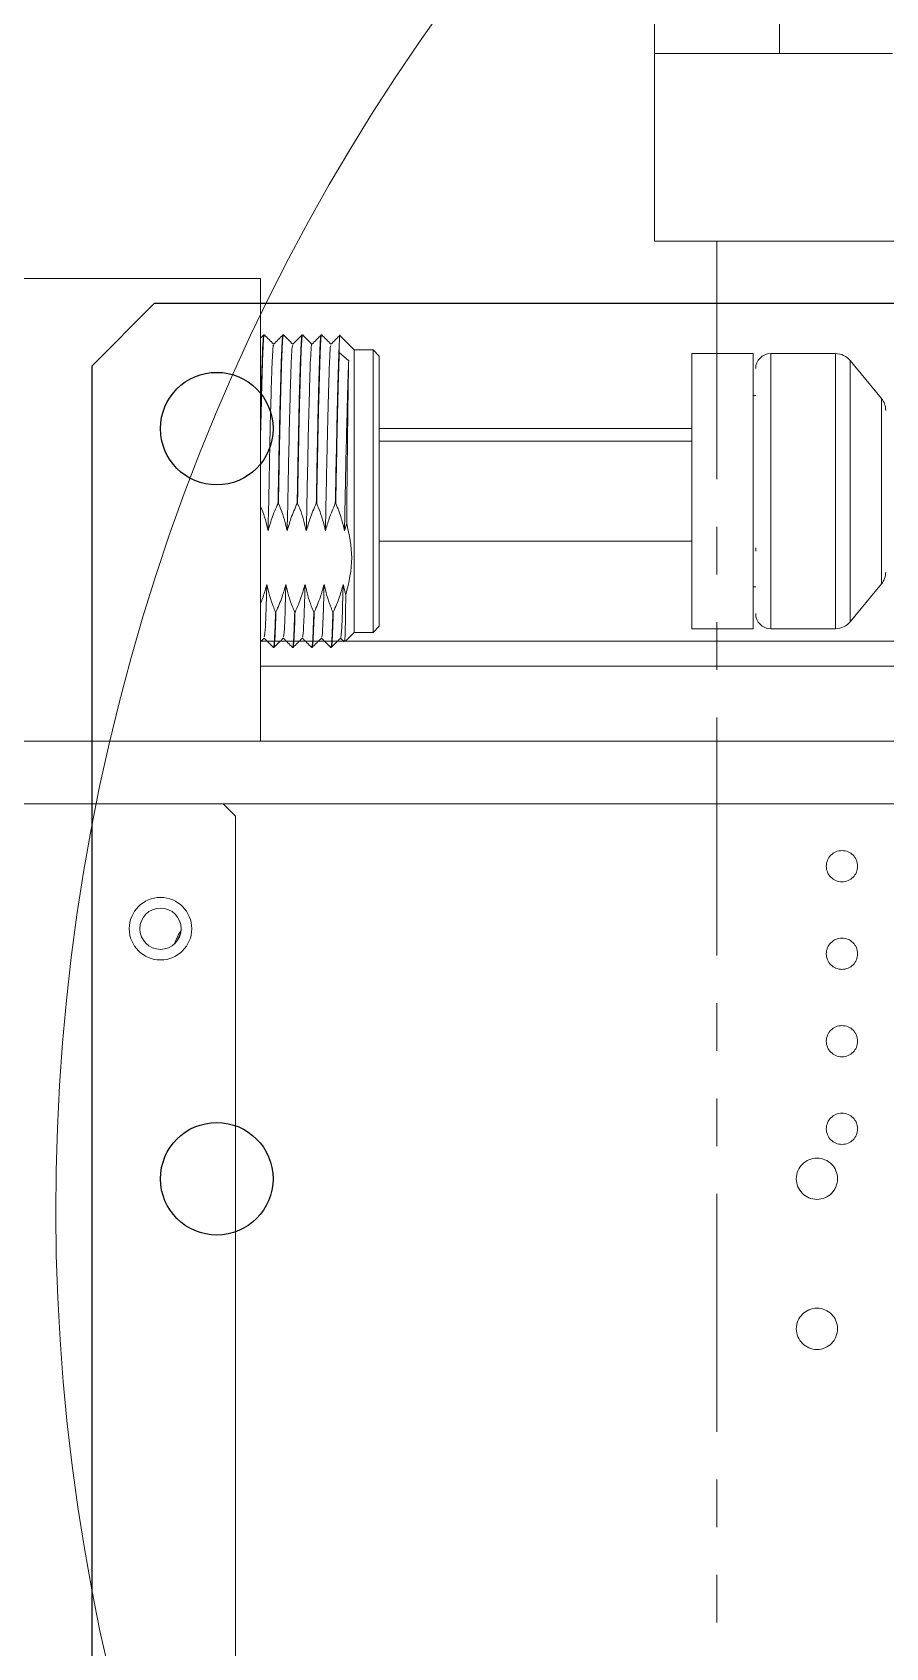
# Model space of a CAD drawing. Extents: x 500 to 100500, y -14500 to 21140.
# Drawn here: x 6341.7 to 6410, y -2270.2 to -2141 of the extents above; entities that cross this region are included whole.
import ezdxf

# ---------------------------------------------------------------- set-up
doc = ezdxf.new("R2010")
doc.units = 0
doc.linetypes.add('PHANTOM', pattern=[12.7, 6.35, -1.27, 1.27, -1.27, 1.27, -1.27])
doc.linetypes.add('SLD-Solid', pattern=[0])
doc.layers.get('0').update_dxf_attribs({"linetype": 'CONTINUOUS'})
doc.layers.add('D', color=7, linetype='CONTINUOUS')
doc.layers.add('MODEL', color=7, linetype='SLD-Solid', lineweight=15)

# ---------------------------------------------------------------- blocks, each defined once
blk = doc.blocks.new('KZXCVASDF123')
at = {"color": 7, "linetype": 'Continuous', "lineweight": 18}
for p, q in [((-58711.07, -66280.67, 21.36), (-58761.07, -66280.67, 21.36)), ((-58711.07, -66280.67, 21.36), (-58711.07, -66317.67, 21.36)), ((-58710.81, -66285.18, 21.36), (-58711.07, -66285.44, 21.36)), ((-58710.77, -66285.17, 21.36), (-58710.8, -66285.17, 21.36)), ((-58709.24, -66285.17, 21.36), (-58709.27, -66285.17, 21.36)), ((-58707.71, -66285.17, 21.36), (-58707.74, -66285.17, 21.36)), ((-58706.18, -66285.17, 21.36), (-58706.22, -66285.17, 21.36)), ((-58704.77, -66285.86, 21.36), (-58704.77, -66286.59, 21.36)), ((-58703.57, -66286.37, 21.36), (-58704.72, -66285.23, 21.36)), ((-58702.07, -66286.37, 21.36), (-58703.57, -66286.37, 21.36)), ((-58703.57, -66302.9, 21.36), (-58703.57, -66286.37, 21.36)), ((-58701.57, -66286.87, 21.36), (-58702.07, -66286.37, 21.36)), ((-58702.07, -66302.9, 21.36), (-58702.07, -66286.37, 21.36)), ((-58704.02, -66287.25, 21.36), (-58704.77, -66286.59, 21.36)), ((-58701.57, -66302.67, 21.36), (-58701.57, -66286.87, 21.36)), ((-58671.67, -66286.67, 21.36), (-58676.57, -66286.67, 21.36)), ((-58676.57, -66286.67, 21.36), (-58676.57, -66302.76, 21.36)), ((-58671.67, -66302.76, 21.36), (-58671.67, -66286.67, 21.36)), ((-58665.08, -66286.67, 21.36), (-58670.27, -66286.67, 21.36)), ((-58670.27, -66302.76, 21.36), (-58670.27, -66286.67, 21.36)), ((-58665.08, -66302.76, 21.36), (-58665.08, -66286.67, 21.36)), ((-58661.41, -66290.26, 21.36), (-58663.92, -66287.22, 21.36)), ((-58663.92, -66302.51, 21.36), (-58663.92, -66287.22, 21.36)), ((-58671.47, -66290.02, 21.36), (-58671.67, -66290.02, 21.36)), ((-58661.41, -66301.1, 21.36), (-58661.41, -66290.26, 21.36)), ((-58701.57, -66292.67, 21.36), (-58676.57, -66292.67, 21.36)), ((-58676.57, -66293.67, 21.36), (-58701.57, -66293.67, 21.36)), ((-58709.64, -66298.65, 21.36), (-58709.67, -66298.65, 21.36)), ((-58708.11, -66298.65, 21.36), (-58708.14, -66298.65, 21.36)), ((-58706.58, -66298.65, 21.36), (-58706.61, -66298.65, 21.36)), ((-58705.05, -66298.65, 21.36), (-58705.09, -66298.65, 21.36)), ((-58704.18, -66300.24, 21.36), (-58704.35, -66300.84, 21.36)), ((-58701.57, -66301.67, 21.36), (-58676.57, -66301.67, 21.36)), ((-58661.41, -66305.09, 21.36), (-58661.41, -66301.1, 21.36)), ((-58703.57, -66308.97, 21.36), (-58703.57, -66302.9, 21.36)), ((-58702.07, -66308.97, 21.36), (-58702.07, -66302.9, 21.36)), ((-58701.57, -66308.47, 21.36), (-58701.57, -66302.67, 21.36)), ((-58676.57, -66302.76, 21.36), (-58676.57, -66308.67, 21.36)), ((-58671.67, -66308.67, 21.36), (-58671.67, -66302.76, 21.36)), ((-58671.47, -66302.21, 21.36), (-58671.47, -66302.47, 21.36)), ((-58670.27, -66308.67, 21.36), (-58670.27, -66302.76, 21.36)), ((-58665.08, -66308.67, 21.36), (-58665.08, -66302.76, 21.36)), ((-58663.92, -66308.13, 21.36), (-58663.92, -66302.51, 21.36)), ((-58704.25, -66305.97, 21.36), (-58704.46, -66305.14, 21.36)), ((-58671.67, -66305.32, 21.36), (-58671.47, -66305.32, 21.36)), ((-58663.92, -66308.13, 21.36), (-58661.41, -66305.09, 21.36)), ((-58709.87, -66307.34, 21.36), (-58709.84, -66307.34, 21.36)), ((-58708.34, -66307.34, 21.36), (-58708.31, -66307.34, 21.36)), ((-58706.81, -66307.34, 21.36), (-58706.78, -66307.34, 21.36)), ((-58705.29, -66307.34, 21.36), (-58705.25, -66307.34, 21.36)), ((-58711.07, -66309.72, 21.36), (-58710.78, -66309.42, 21.36)), ((-58704.3, -66309.7, 21.36), (-58703.57, -66308.97, 21.36)), ((-58703.57, -66308.97, 21.36), (-58702.07, -66308.97, 21.36)), ((-58702.07, -66308.97, 21.36), (-58701.57, -66308.47, 21.36)), ((-58676.57, -66308.67, 21.36), (-58671.67, -66308.67, 21.36)), ((-58670.27, -66308.67, 21.36), (-58665.08, -66308.67, 21.36)), ((-58559.85, -66309.67, 21.36), (-58711.07, -66309.67, 21.36)), ((-58710.54, -66309.67, 21.36), (-58711.03, -66309.67, 21.36)), ((-58710.04, -66310.17, 21.36), (-58710, -66310.17, 21.36)), ((-58709.01, -66309.67, 21.36), (-58709.5, -66309.67, 21.36)), ((-58708.51, -66310.17, 21.36), (-58708.47, -66310.17, 21.36)), ((-58707.48, -66309.67, 21.36), (-58707.97, -66309.67, 21.36)), ((-58706.98, -66310.17, 21.36), (-58706.95, -66310.17, 21.36)), ((-58705.95, -66309.67, 21.36), (-58706.44, -66309.67, 21.36)), ((-58705.45, -66310.17, 21.36), (-58705.42, -66310.17, 21.36)), ((-58704.35, -66309.67, 21.36), (-58704.91, -66309.67, 21.36)), ((-58711.07, -66311.67, 21.36), (-58562.35, -66311.67, 21.36)), ((-57909.57, -66317.67, 21.36), (-58734.07, -66317.67, 21.36)), ((-58744.07, -66322.67, 21.36), (-58714.07, -66322.67, 21.36)), ((-58714.07, -66322.67, 21.36), (-57909.57, -66322.67, 21.36)), ((-58713.07, -66323.67, 21.36), (-58714.07, -66322.67, 21.36)), ((-58713.07, -66461.67, 21.36), (-58713.07, -66323.67, 21.36))]:
    blk.add_line(p, q, dxfattribs=at)
at = {"color": 7, "linetype": 'Continuous', "lineweight": 18, "elevation": 21.36, "flags": 128}
for points in [[(-58717.43, -66332.82), (-58717.62, -66333.12), (-58717.97, -66333.9)], [(-58717.47, -66333.06), (-58717.53, -66333.17), (-58717.8, -66333.73)]]:
    blk.add_lwpolyline(points, dxfattribs=at)
at = {"color": 7, "linetype": 'Continuous', "lineweight": 18}
for radius in [2.5, 1.65]:
    blk.add_circle((-58719.07, -66332.67, 21.36), radius, dxfattribs=at)
for centre, radius, start, end in [((-58670.27, -66287.87, 21.36), 1.2, 90, 180), ((-58665.08, -66288.17, 21.36), 1.5, 39.5226, 90), ((-58662.57, -66291.21, 21.36), 1.5, 0, 39.5226), ((-58662.57, -66304.14, 21.36), 1.5, 320.4774, 0), ((-58670.27, -66307.47, 21.36), 1.2, 180, 270), ((-58665.08, -66307.17, 21.36), 1.5, 270, 320.4774)]:
    blk.add_arc(centre, radius, start, end, dxfattribs=at)
for points, knots in [([(-58710.77, -66285.18, 21.36), (-58710.77, -66285.18, 21.36), (-58710.79, -66285.12, 21.36), (-58710.81, -66285.32, 21.36), (-58710.85, -66285.83, 21.36), (-58710.89, -66286.7, 21.36), (-58710.93, -66287.89, 21.36), (-58710.97, -66289.34, 21.36), (-58711.01, -66291.05, 21.36), (-58711.05, -66292.5, 21.36), (-58711.07, -66293.41, 21.36), (-58711.07, -66293.63, 21.36)], [0, 0, 0, 0, 0.000419, 0.138369, 0.272438, 0.410395, 0.544456, 0.682404, 0.816464, 0.954412, 1, 1, 1, 1]), ([(-58711.07, -66292.07, 21.36), (-58711.06, -66291.54, 21.36), (-58711.03, -66290.38, 21.36), (-58710.99, -66288.85, 21.36), (-58710.95, -66287.46, 21.36), (-58710.91, -66286.38, 21.36), (-58710.87, -66285.63, 21.36), (-58710.84, -66285.23, 21.36), (-58710.81, -66285.22, 21.36), (-58710.81, -66285.22, 21.36)], [0, 0, 0, 0, 0.13303, 0.29059, 0.443717, 0.601285, 0.754403, 0.91196, 1, 1, 1, 1]), ([(-58710.02, -66285.92, 21.36), (-58710.14, -66285.8, 21.36), (-58710.39, -66285.55, 21.36), (-58710.64, -66285.3, 21.36), (-58710.76, -66285.18, 21.36)], [0, 0, 0, 0, 0.496262, 1, 1, 1, 1]), ([(-58710.47, -66300.84, 21.36), (-58710.44, -66299.65, 21.36), (-58710.39, -66297.2, 21.36), (-58710.32, -66293.39, 21.36), (-58710.24, -66290.26, 21.36), (-58710.17, -66288.03, 21.36), (-58710.11, -66286.66, 21.36), (-58710.06, -66285.96, 21.36), (-58710.03, -66286, 21.36), (-58710.02, -66286.02, 21.36)], [0, 0, 0, 0, 0.16885, 0.348009, 0.533264, 0.670373, 0.802646, 0.938992, 1, 1, 1, 1]), ([(-58709.28, -66285.18, 21.36), (-58709.4, -66285.3, 21.36), (-58709.65, -66285.55, 21.36), (-58709.9, -66285.8, 21.36), (-58710.02, -66285.92, 21.36)], [0, 0, 0, 0, 0.5, 1, 1, 1, 1]), ([(-58709.67, -66298.65, 21.36), (-58709.66, -66297.88, 21.36), (-58709.63, -66296.42, 21.36), (-58709.59, -66294.27, 21.36), (-58709.55, -66292.3, 21.36), (-58709.5, -66290.46, 21.36), (-58709.46, -66288.84, 21.36), (-58709.42, -66287.47, 21.36), (-58709.38, -66286.38, 21.36), (-58709.34, -66285.63, 21.36), (-58709.31, -66285.23, 21.36), (-58709.28, -66285.22, 21.36), (-58709.28, -66285.22, 21.36)], [0, 0, 0, 0, 0.113076, 0.215124, 0.320132, 0.422183, 0.527193, 0.62925, 0.734265, 0.836315, 0.941323, 1, 1, 1, 1]), ([(-58709.23, -66285.2, 21.36), (-58709.23, -66285.19, 21.36), (-58709.25, -66285.12, 21.36), (-58709.28, -66285.32, 21.36), (-58709.32, -66285.83, 21.36), (-58709.36, -66286.7, 21.36), (-58709.4, -66287.88, 21.36), (-58709.44, -66289.34, 21.36), (-58709.48, -66291.04, 21.36), (-58709.53, -66292.92, 21.36), (-58709.57, -66294.95, 21.36), (-58709.6, -66296.87, 21.36), (-58709.63, -66298.12, 21.36), (-58709.64, -66298.65, 21.36)], [0, 0, 0, 0, 0.0126993, 0.1152061, 0.2148288, 0.3173411, 0.4169578, 0.5194629, 0.6190794, 0.7215851, 0.8212081, 0.9237208, 1, 1, 1, 1]), ([(-58708.49, -66285.92, 21.36), (-58708.61, -66285.8, 21.36), (-58708.86, -66285.55, 21.36), (-58709.11, -66285.3, 21.36), (-58709.23, -66285.18, 21.36)], [0, 0, 0, 0, 0.496262, 1, 1, 1, 1]), ([(-58708.94, -66300.84, 21.36), (-58708.91, -66299.59, 21.36), (-58708.86, -66297.08, 21.36), (-58708.79, -66293.56, 21.36), (-58708.72, -66290.7, 21.36), (-58708.66, -66288.54, 21.36), (-58708.6, -66286.99, 21.36), (-58708.55, -66286.07, 21.36), (-58708.51, -66286.02, 21.36), (-58708.5, -66286, 21.36)], [0, 0, 0, 0, 0.1770443, 0.3545744, 0.4937701, 0.6318949, 0.7649332, 0.8996132, 1, 1, 1, 1]), ([(-58707.75, -66285.18, 21.36), (-58707.87, -66285.3, 21.36), (-58708.12, -66285.55, 21.36), (-58708.37, -66285.8, 21.36), (-58708.5, -66285.92, 21.36)], [0, 0, 0, 0, 0.5, 1, 1, 1, 1]), ([(-58708.14, -66298.65, 21.36), (-58708.13, -66297.88, 21.36), (-58708.1, -66296.42, 21.36), (-58708.06, -66294.27, 21.36), (-58708.02, -66292.3, 21.36), (-58707.98, -66290.46, 21.36), (-58707.93, -66288.84, 21.36), (-58707.89, -66287.47, 21.36), (-58707.85, -66286.38, 21.36), (-58707.81, -66285.63, 21.36), (-58707.78, -66285.22, 21.36), (-58707.75, -66285.21, 21.36), (-58707.74, -66285.21, 21.36)], [0, 0, 0, 0, 0.111769, 0.212638, 0.316433, 0.417304, 0.521101, 0.621977, 0.725779, 0.82665, 0.930444, 1, 1, 1, 1]), ([(-58707.71, -66285.18, 21.36), (-58707.71, -66285.18, 21.36), (-58707.72, -66285.12, 21.36), (-58707.75, -66285.32, 21.36), (-58707.79, -66285.83, 21.36), (-58707.83, -66286.7, 21.36), (-58707.87, -66287.88, 21.36), (-58707.91, -66289.34, 21.36), (-58707.96, -66291.04, 21.36), (-58708, -66292.92, 21.36), (-58708.04, -66294.95, 21.36), (-58708.08, -66296.87, 21.36), (-58708.1, -66298.12, 21.36), (-58708.11, -66298.65, 21.36)], [0, 0, 0, 0, 0.000315, 0.104108, 0.20498, 0.308778, 0.409644, 0.513435, 0.614301, 0.718093, 0.818965, 0.922764, 1, 1, 1, 1]), ([(-58706.96, -66285.92, 21.36), (-58707.09, -66285.8, 21.36), (-58707.33, -66285.55, 21.36), (-58707.58, -66285.3, 21.36), (-58707.7, -66285.18, 21.36)], [0, 0, 0, 0, 0.496262, 1, 1, 1, 1]), ([(-58707.41, -66300.84, 21.36), (-58707.4, -66300.51, 21.36), (-58707.37, -66299.25, 21.36), (-58707.33, -66296.97, 21.36), (-58707.27, -66294.1, 21.36), (-58707.21, -66291.4, 21.36), (-58707.14, -66289.1, 21.36), (-58707.09, -66287.34, 21.36), (-58707.03, -66286.29, 21.36), (-58706.99, -66285.82, 21.36), (-58706.97, -66285.93, 21.36), (-58706.97, -66285.93, 21.36)], [0, 0, 0, 0, 0.048572, 0.181944, 0.316149, 0.454804, 0.593642, 0.72836, 0.861302, 0.999348, 1, 1, 1, 1]), ([(-58706.22, -66285.18, 21.36), (-58706.34, -66285.3, 21.36), (-58706.59, -66285.55, 21.36), (-58706.84, -66285.8, 21.36), (-58706.97, -66285.92, 21.36)], [0, 0, 0, 0, 0.49998, 1, 1, 1, 1]), ([(-58706.61, -66298.65, 21.36), (-58706.6, -66297.88, 21.36), (-58706.57, -66296.42, 21.36), (-58706.53, -66294.27, 21.36), (-58706.49, -66292.3, 21.36), (-58706.45, -66290.46, 21.36), (-58706.41, -66288.84, 21.36), (-58706.36, -66287.47, 21.36), (-58706.33, -66286.38, 21.36), (-58706.29, -66285.63, 21.36), (-58706.25, -66285.22, 21.36), (-58706.23, -66285.21, 21.36), (-58706.22, -66285.21, 21.36)], [0, 0, 0, 0, 0.111769, 0.212638, 0.316433, 0.417304, 0.521101, 0.621977, 0.725779, 0.82665, 0.930444, 1, 1, 1, 1]), ([(-58706.18, -66285.18, 21.36), (-58706.18, -66285.18, 21.36), (-58706.19, -66285.12, 21.36), (-58706.23, -66285.32, 21.36), (-58706.27, -66285.83, 21.36), (-58706.3, -66286.7, 21.36), (-58706.34, -66287.88, 21.36), (-58706.38, -66289.34, 21.36), (-58706.43, -66291.04, 21.36), (-58706.47, -66292.92, 21.36), (-58706.51, -66294.95, 21.36), (-58706.55, -66296.87, 21.36), (-58706.57, -66298.12, 21.36), (-58706.58, -66298.65, 21.36)], [0, 0, 0, 0, 0.000315, 0.104108, 0.20498, 0.308778, 0.409644, 0.513435, 0.614301, 0.718093, 0.818965, 0.922764, 1, 1, 1, 1]), ([(-58705.43, -66285.92, 21.36), (-58705.56, -66285.8, 21.36), (-58705.8, -66285.55, 21.36), (-58706.05, -66285.3, 21.36), (-58706.18, -66285.18, 21.36)], [0, 0, 0, 0, 0.496242, 1, 1, 1, 1]), ([(-58705.88, -66300.84, 21.36), (-58705.86, -66299.86, 21.36), (-58705.82, -66297.91, 21.36), (-58705.76, -66294.8, 21.36), (-58705.69, -66291.8, 21.36), (-58705.62, -66289.15, 21.36), (-58705.55, -66287.22, 21.36), (-58705.5, -66286.1, 21.36), (-58705.46, -66286.04, 21.36), (-58705.44, -66286.02, 21.36)], [0, 0, 0, 0, 0.140095, 0.277302, 0.432438, 0.588686, 0.739925, 0.890374, 1, 1, 1, 1]), ([(-58704.69, -66285.18, 21.36), (-58704.82, -66285.3, 21.36), (-58705.07, -66285.55, 21.36), (-58705.31, -66285.8, 21.36), (-58705.44, -66285.92, 21.36)], [0, 0, 0, 0, 0.5, 1, 1, 1, 1]), ([(-58705.09, -66298.65, 21.36), (-58705.07, -66297.88, 21.36), (-58705.05, -66296.42, 21.36), (-58705, -66294.27, 21.36), (-58704.96, -66292.3, 21.36), (-58704.92, -66290.46, 21.36), (-58704.88, -66288.84, 21.36), (-58704.83, -66287.47, 21.36), (-58704.8, -66286.48, 21.36), (-58704.78, -66286.04, 21.36), (-58704.77, -66285.86, 21.36)], [0, 0, 0, 0, 0.140068, 0.266476, 0.396549, 0.52296, 0.653037, 0.779455, 0.909538, 1, 1, 1, 1]), ([(-58704.77, -66285.86, 21.36), (-58704.76, -66285.65, 21.36), (-58704.75, -66285.28, 21.36), (-58704.74, -66285.26, 21.36), (-58704.73, -66285.25, 21.36)], [0, 0, 0, 0, 0.587788, 1, 1, 1, 1]), ([(-58705.05, -66298.65, 21.36), (-58705.04, -66297.88, 21.36), (-58705.01, -66296.42, 21.36), (-58704.97, -66294.27, 21.36), (-58704.93, -66292.3, 21.36), (-58704.89, -66290.47, 21.36), (-58704.83, -66288.37, 21.36), (-58704.79, -66287.29, 21.36), (-58704.77, -66286.59, 21.36)], [0, 0, 0, 0, 0.157875, 0.300354, 0.446964, 0.589446, 0.73606, 1, 1, 1, 1]), ([(-58704.02, -66287.25, 21.36), (-58704.04, -66287.68, 21.36), (-58704.07, -66288.53, 21.36), (-58704.13, -66290.66, 21.36), (-58704.21, -66293.58, 21.36), (-58704.28, -66297.25, 21.36), (-58704.33, -66299.64, 21.36), (-58704.35, -66300.84, 21.36)], [0, 0, 0, 0, 0.153254, 0.311725, 0.546241, 0.772862, 1, 1, 1, 1]), ([(-58704.02, -66287.25, 21.36), (-58704.03, -66287.64, 21.36), (-58704.05, -66288.7, 21.36), (-58704.09, -66291.33, 21.36), (-58704.13, -66295.03, 21.36), (-58704.16, -66298.15, 21.36), (-58704.18, -66299.85, 21.36), (-58704.18, -66300.24, 21.36)], [0, 0, 0, 0, 0.1493906, 0.4068614, 0.6643328, 0.9217855, 1, 1, 1, 1]), ([(-58711.07, -66298.89, 21.36), (-58711.04, -66298.97, 21.36), (-58710.89, -66299.32, 21.36), (-58710.67, -66299.97, 21.36), (-58710.53, -66300.55, 21.36), (-58710.47, -66300.84, 21.36)], [0, 0, 0, 0, 0.125789, 0.56185, 1, 1, 1, 1]), ([(-58710.47, -66300.84, 21.36), (-58710.37, -66300.51, 21.36), (-58710.22, -66299.98, 21.36), (-58709.94, -66299.25, 21.36), (-58709.76, -66298.85, 21.36), (-58709.67, -66298.65, 21.36)], [0, 0, 0, 0, 0.440718, 0.720095, 1, 1, 1, 1]), ([(-58709.64, -66298.65, 21.36), (-58709.57, -66298.81, 21.36), (-58709.39, -66299.24, 21.36), (-58709.14, -66299.97, 21.36), (-58709.01, -66300.55, 21.36), (-58708.94, -66300.84, 21.36)], [0, 0, 0, 0, 0.222516, 0.610331, 1, 1, 1, 1]), ([(-58708.94, -66300.84, 21.36), (-58708.84, -66300.51, 21.36), (-58708.69, -66299.98, 21.36), (-58708.41, -66299.25, 21.36), (-58708.23, -66298.85, 21.36), (-58708.14, -66298.65, 21.36)], [0, 0, 0, 0, 0.440715, 0.720097, 1, 1, 1, 1]), ([(-58708.11, -66298.65, 21.36), (-58708.04, -66298.81, 21.36), (-58707.86, -66299.24, 21.36), (-58707.61, -66299.97, 21.36), (-58707.48, -66300.55, 21.36), (-58707.41, -66300.84, 21.36)], [0, 0, 0, 0, 0.222508, 0.610331, 1, 1, 1, 1]), ([(-58707.41, -66300.84, 21.36), (-58707.31, -66300.51, 21.36), (-58707.16, -66299.98, 21.36), (-58706.88, -66299.25, 21.36), (-58706.7, -66298.85, 21.36), (-58706.61, -66298.65, 21.36)], [0, 0, 0, 0, 0.440718, 0.720095, 1, 1, 1, 1]), ([(-58706.58, -66298.65, 21.36), (-58706.52, -66298.81, 21.36), (-58706.34, -66299.24, 21.36), (-58706.09, -66299.97, 21.36), (-58705.95, -66300.55, 21.36), (-58705.88, -66300.84, 21.36)], [0, 0, 0, 0, 0.222515, 0.610328, 1, 1, 1, 1]), ([(-58705.88, -66300.84, 21.36), (-58705.79, -66300.51, 21.36), (-58705.63, -66299.98, 21.36), (-58705.35, -66299.25, 21.36), (-58705.17, -66298.85, 21.36), (-58705.09, -66298.65, 21.36)], [0, 0, 0, 0, 0.440718, 0.720095, 1, 1, 1, 1]), ([(-58704.35, -66300.84, 21.36), (-58704.43, -66300.51, 21.36), (-58704.56, -66299.97, 21.36), (-58704.81, -66299.24, 21.36), (-58704.97, -66298.85, 21.36), (-58705.05, -66298.65, 21.36)], [0, 0, 0, 0, 0.445387, 0.722408, 1, 1, 1, 1]), ([(-58704.18, -66300.24, 21.36), (-58703.98, -66301.16, 21.36), (-58703.55, -66303.07, 21.36), (-58704.01, -66304.97, 21.36), (-58704.25, -66305.97, 21.36)], [0, 0, 0, 0, 0.479922, 1, 1, 1, 1]), ([(-58710.57, -66305.14, 21.36), (-58710.66, -66305.47, 21.36), (-58710.81, -66305.98, 21.36), (-58711, -66306.47, 21.36), (-58711.07, -66306.65, 21.36)], [0, 0, 0, 0, 0.6473502, 1, 1, 1, 1]), ([(-58710.57, -66305.14, 21.36), (-58710.59, -66305.98, 21.36), (-58710.64, -66307.64, 21.36), (-58710.71, -66309.13, 21.36), (-58710.76, -66309.25, 21.36), (-58710.78, -66309.31, 21.36)], [0, 0, 0, 0, 0.348214, 0.694351, 1, 1, 1, 1]), ([(-58709.87, -66307.34, 21.36), (-58709.94, -66307.18, 21.36), (-58710.11, -66306.74, 21.36), (-58710.36, -66306.01, 21.36), (-58710.5, -66305.43, 21.36), (-58710.57, -66305.14, 21.36)], [0, 0, 0, 0, 0.222511, 0.610328, 1, 1, 1, 1]), ([(-58709.04, -66305.14, 21.36), (-58709.14, -66305.47, 21.36), (-58709.29, -66306.01, 21.36), (-58709.57, -66306.74, 21.36), (-58709.75, -66307.14, 21.36), (-58709.84, -66307.34, 21.36)], [0, 0, 0, 0, 0.440711, 0.720093, 1, 1, 1, 1]), ([(-58709.04, -66305.14, 21.36), (-58709.07, -66305.99, 21.36), (-58709.11, -66307.68, 21.36), (-58709.18, -66309.15, 21.36), (-58709.23, -66309.27, 21.36), (-58709.25, -66309.33, 21.36)], [0, 0, 0, 0, 0.354036, 0.706623, 1, 1, 1, 1]), ([(-58708.34, -66307.34, 21.36), (-58708.41, -66307.18, 21.36), (-58708.59, -66306.74, 21.36), (-58708.84, -66306.01, 21.36), (-58708.97, -66305.43, 21.36), (-58709.04, -66305.14, 21.36)], [0, 0, 0, 0, 0.2225172, 0.6103258, 1, 1, 1, 1]), ([(-58707.51, -66305.14, 21.36), (-58707.61, -66305.47, 21.36), (-58707.76, -66306.01, 21.36), (-58708.04, -66306.74, 21.36), (-58708.22, -66307.14, 21.36), (-58708.31, -66307.34, 21.36)], [0, 0, 0, 0, 0.440718, 0.720093, 1, 1, 1, 1]), ([(-58707.51, -66305.14, 21.36), (-58707.53, -66305.85, 21.36), (-58707.57, -66307.25, 21.36), (-58707.63, -66308.63, 21.36), (-58707.68, -66309.37, 21.36), (-58707.71, -66309.34, 21.36), (-58707.72, -66309.33, 21.36)], [0, 0, 0, 0, 0.289142, 0.569698, 0.861124, 1, 1, 1, 1]), ([(-58706.81, -66307.34, 21.36), (-58706.88, -66307.18, 21.36), (-58707.06, -66306.74, 21.36), (-58707.31, -66306.01, 21.36), (-58707.44, -66305.43, 21.36), (-58707.51, -66305.14, 21.36)], [0, 0, 0, 0, 0.2225172, 0.6103258, 1, 1, 1, 1]), ([(-58705.99, -66305.14, 21.36), (-58706.08, -66305.47, 21.36), (-58706.23, -66306.01, 21.36), (-58706.51, -66306.74, 21.36), (-58706.69, -66307.14, 21.36), (-58706.78, -66307.34, 21.36)], [0, 0, 0, 0, 0.440718, 0.720101, 1, 1, 1, 1]), ([(-58705.99, -66305.14, 21.36), (-58706, -66305.71, 21.36), (-58706.04, -66307.06, 21.36), (-58706.09, -66308.54, 21.36), (-58706.15, -66309.4, 21.36), (-58706.18, -66309.33, 21.36), (-58706.19, -66309.31, 21.36)], [0, 0, 0, 0, 0.228545, 0.54394, 0.871347, 1, 1, 1, 1]), ([(-58705.29, -66307.34, 21.36), (-58705.35, -66307.18, 21.36), (-58705.53, -66306.74, 21.36), (-58705.78, -66306.01, 21.36), (-58705.92, -66305.43, 21.36), (-58705.99, -66305.14, 21.36)], [0, 0, 0, 0, 0.222518, 0.610329, 1, 1, 1, 1]), ([(-58704.46, -66305.14, 21.36), (-58704.55, -66305.47, 21.36), (-58704.7, -66306.01, 21.36), (-58704.98, -66306.74, 21.36), (-58705.16, -66307.14, 21.36), (-58705.25, -66307.34, 21.36)], [0, 0, 0, 0, 0.440711, 0.720093, 1, 1, 1, 1]), ([(-58704.46, -66305.14, 21.36), (-58704.48, -66305.96, 21.36), (-58704.53, -66307.59, 21.36), (-58704.59, -66309.09, 21.36), (-58704.64, -66309.29, 21.36), (-58704.66, -66309.39, 21.36)], [0, 0, 0, 0, 0.340274, 0.677705, 1, 1, 1, 1]), ([(-58704.25, -66305.97, 21.36), (-58704.26, -66306.5, 21.36), (-58704.27, -66307.49, 21.36), (-58704.29, -66308.56, 21.36), (-58704.32, -66309.51, 21.36), (-58704.33, -66309.6, 21.36), (-58704.35, -66309.65, 21.36)], [0, 0, 0, 0, 0.238008, 0.444749, 0.657471, 1, 1, 1, 1]), ([(-58710.04, -66310.14, 21.36), (-58710.03, -66310.15, 21.36), (-58710.01, -66310.19, 21.36), (-58709.98, -66309.91, 21.36), (-58709.94, -66309.29, 21.36), (-58709.9, -66308.41, 21.36), (-58709.88, -66307.66, 21.36), (-58709.87, -66307.34, 21.36)], [0, 0, 0, 0, 0.0750897, 0.3239821, 0.5658767, 0.8147866, 1, 1, 1, 1]), ([(-58709.84, -66307.34, 21.36), (-58709.85, -66307.79, 21.36), (-58709.88, -66308.66, 21.36), (-58709.92, -66309.53, 21.36), (-58709.96, -66310.06, 21.36), (-58709.98, -66310.12, 21.36), (-58710, -66310.15, 21.36)], [0, 0, 0, 0, 0.276353, 0.525754, 0.782386, 1, 1, 1, 1]), ([(-58708.51, -66310.14, 21.36), (-58708.5, -66310.15, 21.36), (-58708.48, -66310.19, 21.36), (-58708.45, -66309.91, 21.36), (-58708.41, -66309.29, 21.36), (-58708.37, -66308.41, 21.36), (-58708.35, -66307.66, 21.36), (-58708.34, -66307.34, 21.36)], [0, 0, 0, 0, 0.07509, 0.323982, 0.565877, 0.814786, 1, 1, 1, 1]), ([(-58708.31, -66307.34, 21.36), (-58708.32, -66307.79, 21.36), (-58708.35, -66308.66, 21.36), (-58708.39, -66309.53, 21.36), (-58708.43, -66310.06, 21.36), (-58708.46, -66310.12, 21.36), (-58708.47, -66310.15, 21.36)], [0, 0, 0, 0, 0.276353, 0.525754, 0.782386, 1, 1, 1, 1]), ([(-58706.98, -66310.14, 21.36), (-58706.98, -66310.15, 21.36), (-58706.96, -66310.19, 21.36), (-58706.92, -66309.91, 21.36), (-58706.88, -66309.29, 21.36), (-58706.85, -66308.41, 21.36), (-58706.82, -66307.66, 21.36), (-58706.81, -66307.34, 21.36)], [0, 0, 0, 0, 0.07509, 0.323982, 0.565877, 0.814786, 1, 1, 1, 1]), ([(-58706.78, -66307.34, 21.36), (-58706.79, -66307.79, 21.36), (-58706.82, -66308.66, 21.36), (-58706.86, -66309.53, 21.36), (-58706.9, -66310.06, 21.36), (-58706.93, -66310.12, 21.36), (-58706.94, -66310.15, 21.36)], [0, 0, 0, 0, 0.276353, 0.525754, 0.782386, 1, 1, 1, 1]), ([(-58705.45, -66310.14, 21.36), (-58705.45, -66310.15, 21.36), (-58705.43, -66310.19, 21.36), (-58705.39, -66309.91, 21.36), (-58705.35, -66309.29, 21.36), (-58705.32, -66308.41, 21.36), (-58705.29, -66307.66, 21.36), (-58705.29, -66307.34, 21.36)], [0, 0, 0, 0, 0.0750897, 0.3239821, 0.5658767, 0.8147866, 1, 1, 1, 1]), ([(-58705.25, -66307.34, 21.36), (-58705.27, -66307.79, 21.36), (-58705.29, -66308.66, 21.36), (-58705.33, -66309.53, 21.36), (-58705.37, -66310.06, 21.36), (-58705.4, -66310.12, 21.36), (-58705.41, -66310.15, 21.36)], [0, 0, 0, 0, 0.276353, 0.525754, 0.782386, 1, 1, 1, 1]), ([(-58710.78, -66309.43, 21.36), (-58710.66, -66309.55, 21.36), (-58710.41, -66309.8, 21.36), (-58710.17, -66310.05, 21.36), (-58710.04, -66310.17, 21.36)], [0, 0, 0, 0, 0.496535, 1, 1, 1, 1]), ([(-58710, -66310.17, 21.36), (-58709.87, -66310.05, 21.36), (-58709.62, -66309.8, 21.36), (-58709.37, -66309.55, 21.36), (-58709.25, -66309.42, 21.36)], [0, 0, 0, 0, 0.500002, 1, 1, 1, 1]), ([(-58709.26, -66309.43, 21.36), (-58709.13, -66309.55, 21.36), (-58708.88, -66309.8, 21.36), (-58708.64, -66310.05, 21.36), (-58708.51, -66310.17, 21.36)], [0, 0, 0, 0, 0.496535, 1, 1, 1, 1]), ([(-58708.47, -66310.17, 21.36), (-58708.34, -66310.05, 21.36), (-58708.09, -66309.8, 21.36), (-58707.85, -66309.55, 21.36), (-58707.72, -66309.42, 21.36)], [0, 0, 0, 0, 0.500002, 1, 1, 1, 1]), ([(-58707.73, -66309.43, 21.36), (-58707.6, -66309.55, 21.36), (-58707.36, -66309.8, 21.36), (-58707.11, -66310.05, 21.36), (-58706.98, -66310.17, 21.36)], [0, 0, 0, 0, 0.496515, 1, 1, 1, 1]), ([(-58706.94, -66310.17, 21.36), (-58706.82, -66310.05, 21.36), (-58706.57, -66309.8, 21.36), (-58706.32, -66309.55, 21.36), (-58706.19, -66309.42, 21.36)], [0, 0, 0, 0, 0.500002, 1, 1, 1, 1]), ([(-58706.2, -66309.43, 21.36), (-58706.08, -66309.55, 21.36), (-58705.83, -66309.8, 21.36), (-58705.58, -66310.05, 21.36), (-58705.46, -66310.17, 21.36)], [0, 0, 0, 0, 0.496535, 1, 1, 1, 1]), ([(-58705.41, -66310.17, 21.36), (-58705.29, -66310.05, 21.36), (-58705.04, -66309.8, 21.36), (-58704.79, -66309.55, 21.36), (-58704.66, -66309.42, 21.36)], [0, 0, 0, 0, 0.500002, 1, 1, 1, 1]), ([(-58704.67, -66309.43, 21.36), (-58704.58, -66309.52, 21.36), (-58704.49, -66309.61, 21.36), (-58704.39, -66309.71, 21.36), (-58704.39, -66309.72, 21.36)], [0, 0, 0, 0, 0.915764, 1, 1, 1, 1])]:
    blk.add_open_spline(points, degree=3, knots=knots, dxfattribs=at)
blk = doc.blocks.new('KASDADS')
at = {"layer": 'MODEL', "color": 4}
blk.add_arc((-53358.87, -66142.79, 21.36), 164, 90, 241.4079, dxfattribs=at)
blk = doc.blocks.new('KA$C100bd9fb')
at = {"color": 60, "linetype": 'PHANTOM', "lineweight": 18, "ltscale": 3}
for p, q in [((20, 220, 21.36), (20, 240, 21.36)), ((30, 220, 21.36), (30, 240, 21.36)), ((20, 220, 21.36), (30, 220, 21.36)), ((20, 220, 21.36), (20, 205, 21.36)), ((20, 220, 21.36), (430, 220, 21.36)), ((20, 205, 21.36), (430, 205, 21.36)), ((25, 205, 21.36), (25, 0, 21.36)), ((65, 205, 21.36), (25, 205, 21.36))]:
    blk.add_line(p, q, dxfattribs=at)
for centre, radius in [((35, 155, 21.36), 1.25), ((35, 148, 21.36), 1.25), ((35, 141, 21.36), 1.25), ((35, 134, 21.36), 1.25), ((33, 130, 21.36), 1.65), ((33, 118, 21.36), 1.65)]:
    blk.add_circle(centre, radius, dxfattribs=at)
blk = doc.blocks.new('KJG24hsdg')
at = {"color": 1, "linetype": 'Continuous', "lineweight": 25}
for p, q in [((-18295.42, -19562.27), (-18300.42, -19567.27)), ((-18230.42, -19562.27), (-18295.42, -19562.27)), ((-18300.42, -19567.27), (-18300.42, -19757.27))]:
    blk.add_line(p, q, dxfattribs=at)
for centre in [(-18290.42, -19572.27), (-18290.42, -19632.27)]:
    blk.add_circle(centre, 4.5, dxfattribs=at)

msp = doc.modelspace()

# ---------------------------------------------------------------- block references
at = {"layer": 'D', "color": 1}
for name, p in [('KZXCVASDF123', (65071.07, 64119.97, -31.83)), ('KASDADS', (59866.51, 63907.78, -97.17))]:
    msp.add_blockref(name, p, dxfattribs=at)
at = {"layer": 'D', "color": 0}
msp.add_blockref('KA$C100bd9fb', (6371.5, -2362.7, -31.83), dxfattribs=at)
at = {"layer": 'D'}
msp.add_blockref('KJG24hsdg', (24646.92, 17399.57, -10.47), dxfattribs=at)

doc.saveas('drawing.dxf')
